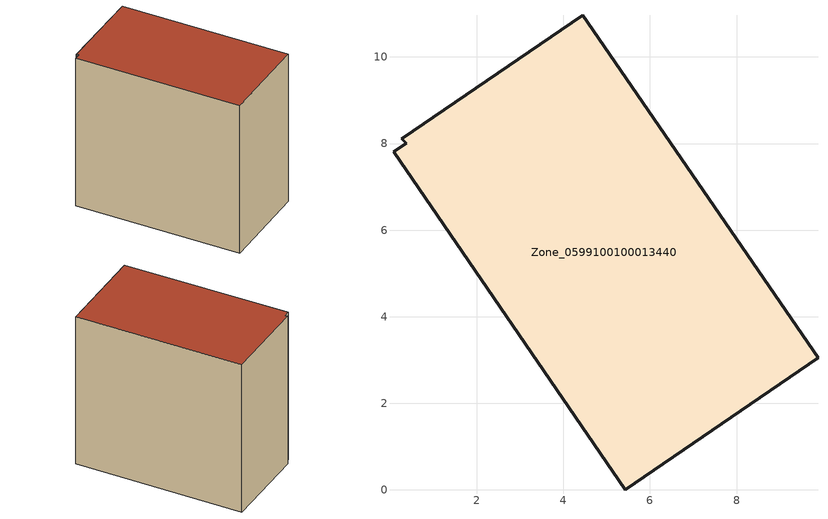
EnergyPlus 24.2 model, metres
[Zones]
Zone_0599100100013440
 floor ground (C_G): 0.37,8.01 0.27,8.11 4.45,10.97 9.88,3.05 5.43,0 0.08,7.81 z0
 wall outside (C_F): 5.43,0 9.88,3.05 4.45,10.97 0.27,8.11 0.37,8.01 0.08,7.81 5.43,0 z0:9.05
 roof outside (C_R): 0.37,8.01 0.08,7.81 5.43,0 9.88,3.05 4.45,10.97 0.27,8.11 z9.05
[BUILDING]
Pand.0599100100013440: North Axis=0; Terrain=City; Loads Convergence Tolerance Value=0.04; Temperature Convergence Tolerance Value=0.4; Solar Distribution=FullExterior; Maximum Number of Warmup Days=25; Minimum Number of Warmup Days=1
[Site:Location]
Rotterdam.The.Hague.AP_ZH_NLD Design_Conditions: Latitude=51.96; Longitude=4.45; Time Zone=1; Elevation=-4.5
[SITE:GROUNDTEMPERATURE:BUILDINGSURFACE]
18, 18, 18, 18, 18, 18, 18, 18, 18, 18, 18, 18
[MATERIAL] Thermal Absorptance=0.9; Solar Absorptance=0.7; Visible Absorptance=0.7
Name | Roughness | Thickness | Conductivity | Density | Specific Heat
G.TI.2015-2018 | MediumSmooth | 0.15 | 0.0428571 | 540 | 1210
F.TI.2015-2018 | Rough | 0.3 | 0.0666667 | 1920 | 840
R.TI.2015-2018 | MediumRough | 0.2 | 0.0333333 | 1500 | 1000
[CONSTRUCTION]
C_G: G.TI.2015-2018
C_F: F.TI.2015-2018
C_R: R.TI.2015-2018
[ZONE]
Zone_0599100100013440: Type=1; Multiplier=1; Ceiling Height=Autocalculate; Volume=Autocalculate; Floor Area=autocalculate; Part of Total Floor Area=Yes
[ZONEINFILTRATION:DESIGNFLOWRATE]
Infil_Zone_0599100100013440: Zone or ZoneList or Space or SpaceList=Zone_0599100100013440; Schedule=AlwaysOn; Design Flow Rate Calculation Method=Flow/Area; Flow Rate per Floor Area=0.0015; Constant Term Coefficient=1; Temperature Term Coefficient=0; Velocity Term Coefficient=0; Velocity Squared Term Coefficient=0
[HVACTEMPLATE:ZONE:IDEALLOADSAIRSYSTEM]
Zone_0599100100013440: Maximum Heating Supply Air Temperature=50; Minimum Cooling Supply Air Temperature=13; Maximum Heating Supply Air Humidity Ratio=0.0156; Minimum Cooling Supply Air Humidity Ratio=0.0077; Heating Limit=NoLimit; Cooling Limit=NoLimit; Dehumidification Control Type=ConstantSensibleHeatRatio; Cooling Sensible Heat Ratio=0.7; Dehumidification Setpoint=60; Humidification Control Type=None; Humidification Setpoint=30; Outdoor Air Method=None; Outdoor Air Flow Rate per Person=0.00944; Outdoor Air Flow Rate per Zone Floor Area=0; Outdoor Air Flow Rate per Zone=0; Demand Controlled Ventilation Type=None; Outdoor Air Economizer Type=NoEconomizer; Heat Recovery Type=None; Sensible Heat Recovery Effectiveness=0.7; Latent Heat Recovery Effectiveness=0.65
[ZONECONTROL:THERMOSTAT]
ThermostatControl_Zone_0599100100013440: Zone or ZoneList=Zone_0599100100013440; Control Type Schedule=DualSetpointControlType; Control 1=Thermostat_Zone_0599100100013440; Temperature Difference Between Cutout And Setpoint=0
[THERMOSTATSETPOINT:DUALSETPOINT]
Thermostat_Zone_0599100100013440: Heating Setpoint Temperature Schedule=HeatingSetpoint_Zone_0599100100013440; Cooling Setpoint Temperature Schedule=CoolingSetpoint_Zone_0599100100013440
[SCHEDULE:COMPACT]
HeatingSetpoint_Zone_0599100100013440: Through: 12/31, For: AllDays, Until: 24:00, 21
CoolingSetpoint_Zone_0599100100013440: Through: 12/31, For: AllDays, Until: 24:00, 24
DualSetpointControlType: Through: 12/31, For: AllDays, Until: 24:00, 4
AlwaysOn: Through: 12/31, For: AllDays, Until: 24:00, 1
